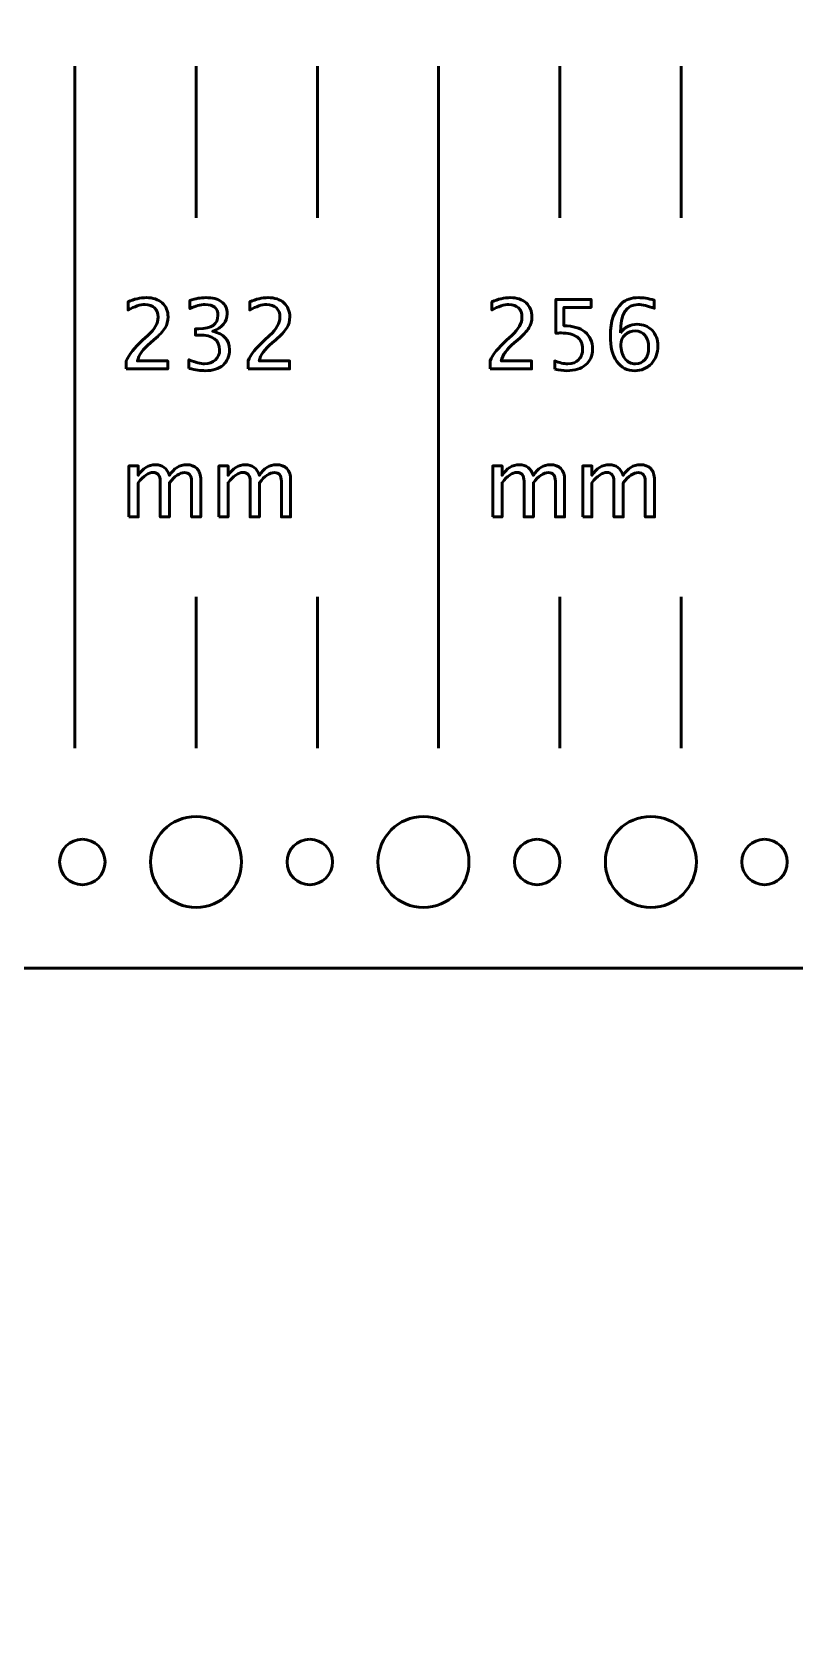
# Model space of a CAD drawing. Header units: centimetres. Extents: x -23.2 to 23.2, y -20.2 to 20.2.
# Drawn here: x 6.42 to 11.45, y -9.61 to 0.97 of the extents above; entities that cross this region are included whole.
import ezdxf

# ---------------------------------------------------------------- set-up
doc = ezdxf.new("R2010")
doc.units = ezdxf.units.CM
doc.header["$MEASUREMENT"] = 0
doc.layers.add('Layer 1', color=7, linetype='Continuous')

msp = doc.modelspace()

# ---------------------------------------------------------------- linework, layer by layer
at = {"layer": 'Layer 1', "lineweight": 53}
for centre, major_axis in [((7.50001, -4.50001), (0, 0.30001)), ((9.00001, -4.50001), (0, 0.30001)), ((10.50001, -4.50001), (0, 0.30001)), ((6.75, -4.5), (0, 0.15)), ((8.25, -4.5), (0, 0.15)), ((9.75, -4.5), (0, 0.15)), ((11.25, -4.5), (0, 0.15))]:
    msp.add_ellipse(centre, major_axis=major_axis, ratio=1, dxfattribs=at)
msp.add_open_spline([(-22.7, -20.2), (-22.97614, -20.2), (-23.2, -19.97614), (-23.2, -19.7), (-23.2, -19.7), (-23.2, -19.7), (-23.2, 19.7), (-23.2, 19.7), (-23.2, 19.7), (-23.2, 19.97614), (-22.97614, 20.2), (-22.7, 20.2), (-22.7, 20.2), (-18.95782, 20.2), (-13.47204, 20.2), (-10.3, 20.2), (-10.3, 20.2), (-10.02386, 20.2), (-9.8, 19.97614), (-9.8, 19.7), (-9.8, 19.7), (-9.8, 19.7), (-9.8, 2.2), (-9.8, 2.2), (-9.8, 2.2), (-9.8, 2.2), (22.7, 2.2), (22.7, 2.2), (22.7, 2.2), (22.97614, 2.2), (23.2, 1.97614), (23.2, 1.7), (23.2, 1.7), (23.2, 1.7), (23.2, -4.7), (23.2, -4.7), (23.2, -4.7), (23.2, -4.97614), (22.97614, -5.2), (22.7, -5.2), (22.7, -5.2), (22.7, -5.2), (-9.8, -5.2), (-9.8, -5.2), (-9.8, -5.2), (-9.8, -5.2), (-9.8, -19.7), (-9.8, -19.7), (-9.8, -19.7), (-9.8, -19.97614), (-10.02386, -20.2), (-10.3, -20.2), (-10.3, -20.2), (-15.07775, -20.2), (-17.92225, -20.2), (-22.7, -20.2)], degree=3, knots=[0, 0, 0, 0, 0.06666667, 0.06666667, 0.06666667, 0.06666667, 0.13333333, 0.13333333, 0.13333333, 0.13333333, 0.2, 0.2, 0.2, 0.2, 0.26666667, 0.26666667, 0.26666667, 0.26666667, 0.33333333, 0.33333333, 0.33333333, 0.33333333, 0.4, 0.4, 0.4, 0.4, 0.46666667, 0.46666667, 0.46666667, 0.46666667, 0.53333333, 0.53333333, 0.53333333, 0.53333333, 0.6, 0.6, 0.6, 0.6, 0.66666667, 0.66666667, 0.66666667, 0.66666667, 0.73333333, 0.73333333, 0.73333333, 0.73333333, 0.8, 0.8, 0.8, 0.8, 0.86666667, 0.86666667, 0.86666667, 0.86666667, 1, 1, 1, 1], dxfattribs=at)
at = {"layer": 'Layer 1', "color": 5, "lineweight": 53}
for points in [[(6.7, 0.75), (6.7, 0.75), (6.7, -3.75), (6.7, -3.75)], [(7.5, 0.75), (7.5, 0.75), (7.5, -0.25), (7.5, -0.25)], [(8.3, 0.75), (8.3, 0.75), (8.3, -0.25), (8.3, -0.25)], [(9.1, 0.75), (9.1, 0.75), (9.1, -3.75), (9.1, -3.75)], [(9.9, 0.75), (9.9, 0.75), (9.9, -0.25), (9.9, -0.25)], [(10.7, 0.75), (10.7, 0.75), (10.7, -0.25), (10.7, -0.25)], [(7.5, -2.75), (7.5, -2.75), (7.5, -3.75), (7.5, -3.75)], [(8.3, -2.75), (8.3, -2.75), (8.3, -3.75), (8.3, -3.75)], [(9.9, -2.75), (9.9, -2.75), (9.9, -3.75), (9.9, -3.75)], [(10.7, -2.75), (10.7, -2.75), (10.7, -3.75), (10.7, -3.75)]]:
    msp.add_open_spline(points, degree=3, dxfattribs=at)
for points, knots in [([(7.03972, -1.24738), (7.03972, -1.24738), (7.03972, -1.19404), (7.03972, -1.19404), (7.03972, -1.19404), (7.0575, -1.15245), (7.09337, -1.10704), (7.14745, -1.05804), (7.14745, -1.05804), (7.14745, -1.05804), (7.18238, -1.02672), (7.18238, -1.02672), (7.18238, -1.02672), (7.22736, -0.98587), (7.2499, -0.94544), (7.2499, -0.90522), (7.2499, -0.90522), (7.2499, -0.8795), (7.24217, -0.85939), (7.22683, -0.84468), (7.22683, -0.84468), (7.21148, -0.82997), (7.19021, -0.82256), (7.16322, -0.82256), (7.16322, -0.82256), (7.13168, -0.82256), (7.09433, -0.83463), (7.05115, -0.85876), (7.05115, -0.85876), (7.05115, -0.85876), (7.05115, -0.80542), (7.05115, -0.80542), (7.05115, -0.80542), (7.09189, -0.78637), (7.13243, -0.77684), (7.17285, -0.77684), (7.17285, -0.77684), (7.21582, -0.77684), (7.25032, -0.78838), (7.27636, -0.81156), (7.27636, -0.81156), (7.30229, -0.83474), (7.31531, -0.86543), (7.31531, -0.90374), (7.31531, -0.90374), (7.31531, -0.93126), (7.30874, -0.9557), (7.29562, -0.97698), (7.29562, -0.97698), (7.28239, -0.99835), (7.25794, -1.02418), (7.22207, -1.05466), (7.22207, -1.05466), (7.22207, -1.05466), (7.19847, -1.07477), (7.19847, -1.07477), (7.19847, -1.07477), (7.14936, -1.11636), (7.121, -1.15615), (7.11338, -1.19404), (7.11338, -1.19404), (7.11338, -1.19404), (7.3134, -1.19404), (7.3134, -1.19404), (7.3134, -1.19404), (7.3134, -1.19404), (7.3134, -1.24738), (7.3134, -1.24738), (7.3134, -1.24738), (7.3134, -1.24738), (7.03972, -1.24738), (7.03972, -1.24738)], [0, 0, 0, 0, 0.05263158, 0.05263158, 0.05263158, 0.05263158, 0.10526316, 0.10526316, 0.10526316, 0.10526316, 0.15789474, 0.15789474, 0.15789474, 0.15789474, 0.21052632, 0.21052632, 0.21052632, 0.21052632, 0.26315789, 0.26315789, 0.26315789, 0.26315789, 0.31578947, 0.31578947, 0.31578947, 0.31578947, 0.36842105, 0.36842105, 0.36842105, 0.36842105, 0.42105263, 0.42105263, 0.42105263, 0.42105263, 0.47368421, 0.47368421, 0.47368421, 0.47368421, 0.52631579, 0.52631579, 0.52631579, 0.52631579, 0.57894737, 0.57894737, 0.57894737, 0.57894737, 0.63157895, 0.63157895, 0.63157895, 0.63157895, 0.68421053, 0.68421053, 0.68421053, 0.68421053, 0.73684211, 0.73684211, 0.73684211, 0.73684211, 0.78947368, 0.78947368, 0.78947368, 0.78947368, 0.84210526, 0.84210526, 0.84210526, 0.84210526, 0.89473684, 0.89473684, 0.89473684, 0.89473684, 1, 1, 1, 1]), ([(7.45331, -1.2442), (7.45331, -1.2442), (7.45331, -1.18705), (7.45331, -1.18705), (7.45331, -1.18705), (7.49691, -1.20441), (7.5311, -1.21309), (7.55618, -1.21309), (7.55618, -1.21309), (7.58571, -1.21309), (7.60952, -1.20462), (7.62783, -1.18758), (7.62783, -1.18758), (7.64614, -1.17054), (7.65524, -1.14832), (7.65524, -1.12101), (7.65524, -1.12101), (7.65524, -1.05624), (7.61016, -1.02386), (7.51999, -1.02386), (7.51999, -1.02386), (7.51999, -1.02386), (7.49586, -1.02386), (7.49586, -1.02386), (7.49586, -1.02386), (7.49586, -1.02386), (7.49586, -0.9829), (7.49586, -0.9829), (7.49586, -0.9829), (7.49586, -0.9829), (7.51723, -0.98258), (7.51723, -0.98258), (7.51723, -0.98258), (7.60201, -0.98258), (7.64445, -0.95274), (7.64445, -0.89294), (7.64445, -0.89294), (7.64445, -0.84606), (7.61629, -0.82256), (7.5601, -0.82256), (7.5601, -0.82256), (7.52993, -0.82256), (7.49649, -0.83124), (7.45966, -0.8486), (7.45966, -0.8486), (7.45966, -0.8486), (7.45966, -0.79526), (7.45966, -0.79526), (7.45966, -0.79526), (7.49575, -0.78298), (7.53057, -0.77684), (7.56401, -0.77684), (7.56401, -0.77684), (7.60952, -0.77684), (7.64455, -0.78595), (7.66889, -0.80415), (7.66889, -0.80415), (7.69323, -0.82225), (7.70541, -0.8486), (7.70541, -0.8831), (7.70541, -0.8831), (7.70541, -0.93697), (7.67355, -0.97539), (7.60973, -0.99825), (7.60973, -0.99825), (7.68371, -1.0155), (7.72065, -1.05603), (7.72065, -1.12006), (7.72065, -1.12006), (7.72065, -1.16324), (7.70636, -1.19721), (7.67789, -1.22187), (7.67789, -1.22187), (7.64942, -1.24653), (7.61026, -1.25881), (7.56052, -1.25881), (7.56052, -1.25881), (7.53216, -1.25881), (7.49649, -1.25394), (7.45331, -1.2442)], [0, 0, 0, 0, 0.04761905, 0.04761905, 0.04761905, 0.04761905, 0.0952381, 0.0952381, 0.0952381, 0.0952381, 0.14285714, 0.14285714, 0.14285714, 0.14285714, 0.19047619, 0.19047619, 0.19047619, 0.19047619, 0.23809524, 0.23809524, 0.23809524, 0.23809524, 0.28571429, 0.28571429, 0.28571429, 0.28571429, 0.33333333, 0.33333333, 0.33333333, 0.33333333, 0.38095238, 0.38095238, 0.38095238, 0.38095238, 0.42857143, 0.42857143, 0.42857143, 0.42857143, 0.47619048, 0.47619048, 0.47619048, 0.47619048, 0.52380952, 0.52380952, 0.52380952, 0.52380952, 0.57142857, 0.57142857, 0.57142857, 0.57142857, 0.61904762, 0.61904762, 0.61904762, 0.61904762, 0.66666667, 0.66666667, 0.66666667, 0.66666667, 0.71428571, 0.71428571, 0.71428571, 0.71428571, 0.76190476, 0.76190476, 0.76190476, 0.76190476, 0.80952381, 0.80952381, 0.80952381, 0.80952381, 0.85714286, 0.85714286, 0.85714286, 0.85714286, 0.9047619, 0.9047619, 0.9047619, 0.9047619, 1, 1, 1, 1]), ([(7.84278, -1.24738), (7.84278, -1.24738), (7.84278, -1.19404), (7.84278, -1.19404), (7.84278, -1.19404), (7.86056, -1.15245), (7.89643, -1.10704), (7.95051, -1.05804), (7.95051, -1.05804), (7.95051, -1.05804), (7.98544, -1.02672), (7.98544, -1.02672), (7.98544, -1.02672), (8.03042, -0.98587), (8.05296, -0.94544), (8.05296, -0.90522), (8.05296, -0.90522), (8.05296, -0.8795), (8.04523, -0.85939), (8.02989, -0.84468), (8.02989, -0.84468), (8.01454, -0.82997), (7.99327, -0.82256), (7.96628, -0.82256), (7.96628, -0.82256), (7.93474, -0.82256), (7.89739, -0.83463), (7.85421, -0.85876), (7.85421, -0.85876), (7.85421, -0.85876), (7.85421, -0.80542), (7.85421, -0.80542), (7.85421, -0.80542), (7.89495, -0.78637), (7.93549, -0.77684), (7.97591, -0.77684), (7.97591, -0.77684), (8.01888, -0.77684), (8.05338, -0.78838), (8.07942, -0.81156), (8.07942, -0.81156), (8.10535, -0.83474), (8.11837, -0.86543), (8.11837, -0.90374), (8.11837, -0.90374), (8.11837, -0.93126), (8.1118, -0.9557), (8.09868, -0.97698), (8.09868, -0.97698), (8.08545, -0.99835), (8.061, -1.02418), (8.02513, -1.05466), (8.02513, -1.05466), (8.02513, -1.05466), (8.00153, -1.07477), (8.00153, -1.07477), (8.00153, -1.07477), (7.95242, -1.11636), (7.92406, -1.15615), (7.91644, -1.19404), (7.91644, -1.19404), (7.91644, -1.19404), (8.11646, -1.19404), (8.11646, -1.19404), (8.11646, -1.19404), (8.11646, -1.19404), (8.11646, -1.24738), (8.11646, -1.24738), (8.11646, -1.24738), (8.11646, -1.24738), (7.84278, -1.24738), (7.84278, -1.24738)], [0, 0, 0, 0, 0.05263158, 0.05263158, 0.05263158, 0.05263158, 0.10526316, 0.10526316, 0.10526316, 0.10526316, 0.15789474, 0.15789474, 0.15789474, 0.15789474, 0.21052632, 0.21052632, 0.21052632, 0.21052632, 0.26315789, 0.26315789, 0.26315789, 0.26315789, 0.31578947, 0.31578947, 0.31578947, 0.31578947, 0.36842105, 0.36842105, 0.36842105, 0.36842105, 0.42105263, 0.42105263, 0.42105263, 0.42105263, 0.47368421, 0.47368421, 0.47368421, 0.47368421, 0.52631579, 0.52631579, 0.52631579, 0.52631579, 0.57894737, 0.57894737, 0.57894737, 0.57894737, 0.63157895, 0.63157895, 0.63157895, 0.63157895, 0.68421053, 0.68421053, 0.68421053, 0.68421053, 0.73684211, 0.73684211, 0.73684211, 0.73684211, 0.78947368, 0.78947368, 0.78947368, 0.78947368, 0.84210526, 0.84210526, 0.84210526, 0.84210526, 0.89473684, 0.89473684, 0.89473684, 0.89473684, 1, 1, 1, 1]), ([(9.43972, -1.24738), (9.43972, -1.24738), (9.43972, -1.19404), (9.43972, -1.19404), (9.43972, -1.19404), (9.4575, -1.15245), (9.49337, -1.10704), (9.54745, -1.05804), (9.54745, -1.05804), (9.54745, -1.05804), (9.58238, -1.02672), (9.58238, -1.02672), (9.58238, -1.02672), (9.62736, -0.98587), (9.6499, -0.94544), (9.6499, -0.90522), (9.6499, -0.90522), (9.6499, -0.8795), (9.64217, -0.85939), (9.62683, -0.84468), (9.62683, -0.84468), (9.61148, -0.82997), (9.59021, -0.82256), (9.56322, -0.82256), (9.56322, -0.82256), (9.53168, -0.82256), (9.49433, -0.83463), (9.45115, -0.85876), (9.45115, -0.85876), (9.45115, -0.85876), (9.45115, -0.80542), (9.45115, -0.80542), (9.45115, -0.80542), (9.49189, -0.78637), (9.53243, -0.77684), (9.57285, -0.77684), (9.57285, -0.77684), (9.61582, -0.77684), (9.65032, -0.78838), (9.67636, -0.81156), (9.67636, -0.81156), (9.70229, -0.83474), (9.71531, -0.86543), (9.71531, -0.90374), (9.71531, -0.90374), (9.71531, -0.93126), (9.70874, -0.9557), (9.69562, -0.97698), (9.69562, -0.97698), (9.68239, -0.99835), (9.65794, -1.02418), (9.62207, -1.05466), (9.62207, -1.05466), (9.62207, -1.05466), (9.59847, -1.07477), (9.59847, -1.07477), (9.59847, -1.07477), (9.54936, -1.11636), (9.521, -1.15615), (9.51338, -1.19404), (9.51338, -1.19404), (9.51338, -1.19404), (9.7134, -1.19404), (9.7134, -1.19404), (9.7134, -1.19404), (9.7134, -1.19404), (9.7134, -1.24738), (9.7134, -1.24738), (9.7134, -1.24738), (9.7134, -1.24738), (9.43972, -1.24738), (9.43972, -1.24738)], [0, 0, 0, 0, 0.05263158, 0.05263158, 0.05263158, 0.05263158, 0.10526316, 0.10526316, 0.10526316, 0.10526316, 0.15789474, 0.15789474, 0.15789474, 0.15789474, 0.21052632, 0.21052632, 0.21052632, 0.21052632, 0.26315789, 0.26315789, 0.26315789, 0.26315789, 0.31578947, 0.31578947, 0.31578947, 0.31578947, 0.36842105, 0.36842105, 0.36842105, 0.36842105, 0.42105263, 0.42105263, 0.42105263, 0.42105263, 0.47368421, 0.47368421, 0.47368421, 0.47368421, 0.52631579, 0.52631579, 0.52631579, 0.52631579, 0.57894737, 0.57894737, 0.57894737, 0.57894737, 0.63157895, 0.63157895, 0.63157895, 0.63157895, 0.68421053, 0.68421053, 0.68421053, 0.68421053, 0.73684211, 0.73684211, 0.73684211, 0.73684211, 0.78947368, 0.78947368, 0.78947368, 0.78947368, 0.84210526, 0.84210526, 0.84210526, 0.84210526, 0.89473684, 0.89473684, 0.89473684, 0.89473684, 1, 1, 1, 1]), ([(9.86601, -1.24929), (9.86601, -1.24929), (9.86601, -1.19467), (9.86601, -1.19467), (9.86601, -1.19467), (9.89638, -1.20695), (9.92517, -1.21309), (9.95269, -1.21309), (9.95269, -1.21309), (9.98274, -1.21309), (10.00645, -1.2042), (10.0237, -1.18642), (10.0237, -1.18642), (10.04095, -1.16864), (10.04953, -1.14419), (10.04953, -1.11308), (10.04953, -1.11308), (10.04953, -1.07963), (10.03735, -1.05402), (10.01301, -1.03635), (10.01301, -1.03635), (9.98867, -1.01867), (9.95343, -1.00989), (9.90739, -1.00989), (9.90739, -1.00989), (9.8967, -1.00989), (9.88538, -1.01063), (9.87363, -1.01211), (9.87363, -1.01211), (9.87363, -1.01211), (9.87363, -0.78827), (9.87363, -0.78827), (9.87363, -0.78827), (9.87363, -0.78827), (10.10604, -0.78827), (10.10604, -0.78827), (10.10604, -0.78827), (10.10604, -0.78827), (10.10604, -0.84161), (10.10604, -0.84161), (10.10604, -0.84161), (10.10604, -0.84161), (9.92697, -0.84161), (9.92697, -0.84161), (9.92697, -0.84161), (9.92697, -0.84161), (9.92697, -0.9629), (9.92697, -0.9629), (9.92697, -0.9629), (9.98603, -0.9629), (10.03206, -0.97645), (10.06519, -1.00354), (10.06519, -1.00354), (10.09831, -1.03053), (10.11493, -1.06799), (10.11493, -1.11593), (10.11493, -1.11593), (10.11493, -1.1606), (10.0999, -1.19552), (10.06985, -1.22082), (10.06985, -1.22082), (10.03979, -1.24611), (9.9983, -1.25881), (9.94539, -1.25881), (9.94539, -1.25881), (9.92178, -1.25881), (9.89533, -1.25564), (9.86601, -1.24929)], [0, 0, 0, 0, 0.05555556, 0.05555556, 0.05555556, 0.05555556, 0.11111111, 0.11111111, 0.11111111, 0.11111111, 0.16666667, 0.16666667, 0.16666667, 0.16666667, 0.22222222, 0.22222222, 0.22222222, 0.22222222, 0.27777778, 0.27777778, 0.27777778, 0.27777778, 0.33333333, 0.33333333, 0.33333333, 0.33333333, 0.38888889, 0.38888889, 0.38888889, 0.38888889, 0.44444444, 0.44444444, 0.44444444, 0.44444444, 0.5, 0.5, 0.5, 0.5, 0.55555556, 0.55555556, 0.55555556, 0.55555556, 0.61111111, 0.61111111, 0.61111111, 0.61111111, 0.66666667, 0.66666667, 0.66666667, 0.66666667, 0.72222222, 0.72222222, 0.72222222, 0.72222222, 0.77777778, 0.77777778, 0.77777778, 0.77777778, 0.83333333, 0.83333333, 0.83333333, 0.83333333, 0.88888889, 0.88888889, 0.88888889, 0.88888889, 1, 1, 1, 1]), ([(10.29929, -1.00947), (10.3285, -0.97168), (10.36522, -0.95274), (10.40946, -0.95274), (10.40946, -0.95274), (10.44957, -0.95274), (10.48238, -0.96597), (10.50799, -0.99253), (10.50799, -0.99253), (10.5335, -1.0191), (10.54631, -1.05318), (10.54631, -1.09477), (10.54631, -1.09477), (10.54631, -1.1425), (10.53202, -1.18176), (10.50334, -1.21256), (10.50334, -1.21256), (10.47466, -1.24336), (10.43825, -1.25881), (10.39391, -1.25881), (10.39391, -1.25881), (10.34353, -1.25881), (10.30395, -1.23838), (10.27548, -1.19764), (10.27548, -1.19764), (10.2469, -1.15679), (10.23262, -1.10027), (10.23262, -1.0282), (10.23262, -1.0282), (10.23262, -0.93104), (10.25759, -0.85982), (10.30744, -0.81431), (10.30744, -0.81431), (10.33453, -0.78933), (10.372, -0.77684), (10.41973, -0.77684), (10.41973, -0.77684), (10.44746, -0.77684), (10.48185, -0.78256), (10.52281, -0.79399), (10.52281, -0.79399), (10.52281, -0.79399), (10.52281, -0.84733), (10.52281, -0.84733), (10.52281, -0.84733), (10.47952, -0.83082), (10.44396, -0.82256), (10.41602, -0.82256), (10.41602, -0.82256), (10.33824, -0.82256), (10.29929, -0.8849), (10.29929, -1.00947)], [0, 0, 0, 0, 0.07142857, 0.07142857, 0.07142857, 0.07142857, 0.14285714, 0.14285714, 0.14285714, 0.14285714, 0.21428571, 0.21428571, 0.21428571, 0.21428571, 0.28571429, 0.28571429, 0.28571429, 0.28571429, 0.35714286, 0.35714286, 0.35714286, 0.35714286, 0.42857143, 0.42857143, 0.42857143, 0.42857143, 0.5, 0.5, 0.5, 0.5, 0.57142857, 0.57142857, 0.57142857, 0.57142857, 0.64285714, 0.64285714, 0.64285714, 0.64285714, 0.71428571, 0.71428571, 0.71428571, 0.71428571, 0.78571429, 0.78571429, 0.78571429, 0.78571429, 0.85714286, 0.85714286, 0.85714286, 0.85714286, 1, 1, 1, 1]), ([(10.48535, -1.10683), (10.48535, -1.07286), (10.47751, -1.04598), (10.46174, -1.02619), (10.46174, -1.02619), (10.44598, -1.0064), (10.42439, -0.99655), (10.39697, -0.99655), (10.39697, -0.99655), (10.37083, -0.99655), (10.3485, -1.00523), (10.32988, -1.0227), (10.32988, -1.0227), (10.31114, -1.04005), (10.30183, -1.06101), (10.30183, -1.08545), (10.30183, -1.08545), (10.30183, -1.12398), (10.31072, -1.15488), (10.32839, -1.17816), (10.32839, -1.17816), (10.34617, -1.20145), (10.36967, -1.21309), (10.39888, -1.21309), (10.39888, -1.21309), (10.42544, -1.21309), (10.4465, -1.20356), (10.46206, -1.18451), (10.46206, -1.18451), (10.47762, -1.16546), (10.48535, -1.13954), (10.48535, -1.10683)], [0, 0, 0, 0, 0.11111111, 0.11111111, 0.11111111, 0.11111111, 0.22222222, 0.22222222, 0.22222222, 0.22222222, 0.33333333, 0.33333333, 0.33333333, 0.33333333, 0.44444444, 0.44444444, 0.44444444, 0.44444444, 0.55555556, 0.55555556, 0.55555556, 0.55555556, 0.66666667, 0.66666667, 0.66666667, 0.66666667, 0.77777778, 0.77777778, 0.77777778, 0.77777778, 1, 1, 1, 1]), ([(7.05739, -2.22316), (7.05739, -2.22316), (7.05739, -1.88661), (7.05739, -1.88661), (7.05739, -1.88661), (7.05739, -1.88661), (7.11835, -1.88661), (7.11835, -1.88661), (7.11835, -1.88661), (7.11835, -1.88661), (7.11835, -1.95022), (7.11835, -1.95022), (7.11835, -1.95022), (7.14809, -1.90312), (7.18619, -1.87962), (7.23286, -1.87962), (7.23286, -1.87962), (7.27784, -1.87962), (7.30843, -1.90312), (7.32473, -1.95022), (7.32473, -1.95022), (7.35362, -1.9027), (7.39129, -1.87899), (7.43754, -1.87899), (7.43754, -1.87899), (7.46707, -1.87899), (7.49004, -1.88767), (7.50644, -1.90513), (7.50644, -1.90513), (7.52285, -1.92259), (7.5311, -1.94704), (7.5311, -1.97847), (7.5311, -1.97847), (7.5311, -1.97847), (7.5311, -2.22316), (7.5311, -2.22316), (7.5311, -2.22316), (7.5311, -2.22316), (7.47014, -2.22316), (7.47014, -2.22316), (7.47014, -2.22316), (7.47014, -2.22316), (7.47014, -1.98853), (7.47014, -1.98853), (7.47014, -1.98853), (7.47014, -1.95022), (7.4549, -1.93106), (7.42442, -1.93106), (7.42442, -1.93106), (7.39278, -1.93106), (7.35954, -1.95339), (7.32473, -1.99816), (7.32473, -1.99816), (7.32473, -1.99816), (7.32473, -2.22316), (7.32473, -2.22316), (7.32473, -2.22316), (7.32473, -2.22316), (7.26377, -2.22316), (7.26377, -2.22316), (7.26377, -2.22316), (7.26377, -2.22316), (7.26377, -1.98832), (7.26377, -1.98832), (7.26377, -1.98832), (7.26377, -1.94969), (7.24831, -1.93042), (7.2173, -1.93042), (7.2173, -1.93042), (7.18651, -1.93042), (7.15349, -1.95286), (7.11835, -1.99784), (7.11835, -1.99784), (7.11835, -1.99784), (7.11835, -2.22316), (7.11835, -2.22316), (7.11835, -2.22316), (7.11835, -2.22316), (7.05739, -2.22316), (7.05739, -2.22316)], [0, 0, 0, 0, 0.04761905, 0.04761905, 0.04761905, 0.04761905, 0.0952381, 0.0952381, 0.0952381, 0.0952381, 0.14285714, 0.14285714, 0.14285714, 0.14285714, 0.19047619, 0.19047619, 0.19047619, 0.19047619, 0.23809524, 0.23809524, 0.23809524, 0.23809524, 0.28571429, 0.28571429, 0.28571429, 0.28571429, 0.33333333, 0.33333333, 0.33333333, 0.33333333, 0.38095238, 0.38095238, 0.38095238, 0.38095238, 0.42857143, 0.42857143, 0.42857143, 0.42857143, 0.47619048, 0.47619048, 0.47619048, 0.47619048, 0.52380952, 0.52380952, 0.52380952, 0.52380952, 0.57142857, 0.57142857, 0.57142857, 0.57142857, 0.61904762, 0.61904762, 0.61904762, 0.61904762, 0.66666667, 0.66666667, 0.66666667, 0.66666667, 0.71428571, 0.71428571, 0.71428571, 0.71428571, 0.76190476, 0.76190476, 0.76190476, 0.76190476, 0.80952381, 0.80952381, 0.80952381, 0.80952381, 0.85714286, 0.85714286, 0.85714286, 0.85714286, 0.9047619, 0.9047619, 0.9047619, 0.9047619, 1, 1, 1, 1]), ([(7.65027, -2.22316), (7.65027, -2.22316), (7.65027, -1.88661), (7.65027, -1.88661), (7.65027, -1.88661), (7.65027, -1.88661), (7.71123, -1.88661), (7.71123, -1.88661), (7.71123, -1.88661), (7.71123, -1.88661), (7.71123, -1.95022), (7.71123, -1.95022), (7.71123, -1.95022), (7.74097, -1.90312), (7.77907, -1.87962), (7.82574, -1.87962), (7.82574, -1.87962), (7.87072, -1.87962), (7.90131, -1.90312), (7.91761, -1.95022), (7.91761, -1.95022), (7.9465, -1.9027), (7.98417, -1.87899), (8.03042, -1.87899), (8.03042, -1.87899), (8.05995, -1.87899), (8.08292, -1.88767), (8.09932, -1.90513), (8.09932, -1.90513), (8.11573, -1.92259), (8.12398, -1.94704), (8.12398, -1.97847), (8.12398, -1.97847), (8.12398, -1.97847), (8.12398, -2.22316), (8.12398, -2.22316), (8.12398, -2.22316), (8.12398, -2.22316), (8.06302, -2.22316), (8.06302, -2.22316), (8.06302, -2.22316), (8.06302, -2.22316), (8.06302, -1.98853), (8.06302, -1.98853), (8.06302, -1.98853), (8.06302, -1.95022), (8.04778, -1.93106), (8.0173, -1.93106), (8.0173, -1.93106), (7.98566, -1.93106), (7.95242, -1.95339), (7.91761, -1.99816), (7.91761, -1.99816), (7.91761, -1.99816), (7.91761, -2.22316), (7.91761, -2.22316), (7.91761, -2.22316), (7.91761, -2.22316), (7.85665, -2.22316), (7.85665, -2.22316), (7.85665, -2.22316), (7.85665, -2.22316), (7.85665, -1.98832), (7.85665, -1.98832), (7.85665, -1.98832), (7.85665, -1.94969), (7.84119, -1.93042), (7.81018, -1.93042), (7.81018, -1.93042), (7.77939, -1.93042), (7.74637, -1.95286), (7.71123, -1.99784), (7.71123, -1.99784), (7.71123, -1.99784), (7.71123, -2.22316), (7.71123, -2.22316), (7.71123, -2.22316), (7.71123, -2.22316), (7.65027, -2.22316), (7.65027, -2.22316)], [0, 0, 0, 0, 0.04761905, 0.04761905, 0.04761905, 0.04761905, 0.0952381, 0.0952381, 0.0952381, 0.0952381, 0.14285714, 0.14285714, 0.14285714, 0.14285714, 0.19047619, 0.19047619, 0.19047619, 0.19047619, 0.23809524, 0.23809524, 0.23809524, 0.23809524, 0.28571429, 0.28571429, 0.28571429, 0.28571429, 0.33333333, 0.33333333, 0.33333333, 0.33333333, 0.38095238, 0.38095238, 0.38095238, 0.38095238, 0.42857143, 0.42857143, 0.42857143, 0.42857143, 0.47619048, 0.47619048, 0.47619048, 0.47619048, 0.52380952, 0.52380952, 0.52380952, 0.52380952, 0.57142857, 0.57142857, 0.57142857, 0.57142857, 0.61904762, 0.61904762, 0.61904762, 0.61904762, 0.66666667, 0.66666667, 0.66666667, 0.66666667, 0.71428571, 0.71428571, 0.71428571, 0.71428571, 0.76190476, 0.76190476, 0.76190476, 0.76190476, 0.80952381, 0.80952381, 0.80952381, 0.80952381, 0.85714286, 0.85714286, 0.85714286, 0.85714286, 0.9047619, 0.9047619, 0.9047619, 0.9047619, 1, 1, 1, 1]), ([(9.45739, -2.22316), (9.45739, -2.22316), (9.45739, -1.88661), (9.45739, -1.88661), (9.45739, -1.88661), (9.45739, -1.88661), (9.51835, -1.88661), (9.51835, -1.88661), (9.51835, -1.88661), (9.51835, -1.88661), (9.51835, -1.95022), (9.51835, -1.95022), (9.51835, -1.95022), (9.54809, -1.90312), (9.58619, -1.87962), (9.63286, -1.87962), (9.63286, -1.87962), (9.67784, -1.87962), (9.70843, -1.90312), (9.72473, -1.95022), (9.72473, -1.95022), (9.75362, -1.9027), (9.79129, -1.87899), (9.83754, -1.87899), (9.83754, -1.87899), (9.86707, -1.87899), (9.89004, -1.88767), (9.90644, -1.90513), (9.90644, -1.90513), (9.92285, -1.92259), (9.9311, -1.94704), (9.9311, -1.97847), (9.9311, -1.97847), (9.9311, -1.97847), (9.9311, -2.22316), (9.9311, -2.22316), (9.9311, -2.22316), (9.9311, -2.22316), (9.87014, -2.22316), (9.87014, -2.22316), (9.87014, -2.22316), (9.87014, -2.22316), (9.87014, -1.98853), (9.87014, -1.98853), (9.87014, -1.98853), (9.87014, -1.95022), (9.8549, -1.93106), (9.82442, -1.93106), (9.82442, -1.93106), (9.79278, -1.93106), (9.75954, -1.95339), (9.72473, -1.99816), (9.72473, -1.99816), (9.72473, -1.99816), (9.72473, -2.22316), (9.72473, -2.22316), (9.72473, -2.22316), (9.72473, -2.22316), (9.66377, -2.22316), (9.66377, -2.22316), (9.66377, -2.22316), (9.66377, -2.22316), (9.66377, -1.98832), (9.66377, -1.98832), (9.66377, -1.98832), (9.66377, -1.94969), (9.64831, -1.93042), (9.6173, -1.93042), (9.6173, -1.93042), (9.58651, -1.93042), (9.55349, -1.95286), (9.51835, -1.99784), (9.51835, -1.99784), (9.51835, -1.99784), (9.51835, -2.22316), (9.51835, -2.22316), (9.51835, -2.22316), (9.51835, -2.22316), (9.45739, -2.22316), (9.45739, -2.22316)], [0, 0, 0, 0, 0.04761905, 0.04761905, 0.04761905, 0.04761905, 0.0952381, 0.0952381, 0.0952381, 0.0952381, 0.14285714, 0.14285714, 0.14285714, 0.14285714, 0.19047619, 0.19047619, 0.19047619, 0.19047619, 0.23809524, 0.23809524, 0.23809524, 0.23809524, 0.28571429, 0.28571429, 0.28571429, 0.28571429, 0.33333333, 0.33333333, 0.33333333, 0.33333333, 0.38095238, 0.38095238, 0.38095238, 0.38095238, 0.42857143, 0.42857143, 0.42857143, 0.42857143, 0.47619048, 0.47619048, 0.47619048, 0.47619048, 0.52380952, 0.52380952, 0.52380952, 0.52380952, 0.57142857, 0.57142857, 0.57142857, 0.57142857, 0.61904762, 0.61904762, 0.61904762, 0.61904762, 0.66666667, 0.66666667, 0.66666667, 0.66666667, 0.71428571, 0.71428571, 0.71428571, 0.71428571, 0.76190476, 0.76190476, 0.76190476, 0.76190476, 0.80952381, 0.80952381, 0.80952381, 0.80952381, 0.85714286, 0.85714286, 0.85714286, 0.85714286, 0.9047619, 0.9047619, 0.9047619, 0.9047619, 1, 1, 1, 1]), ([(10.05027, -2.22316), (10.05027, -2.22316), (10.05027, -1.88661), (10.05027, -1.88661), (10.05027, -1.88661), (10.05027, -1.88661), (10.11123, -1.88661), (10.11123, -1.88661), (10.11123, -1.88661), (10.11123, -1.88661), (10.11123, -1.95022), (10.11123, -1.95022), (10.11123, -1.95022), (10.14097, -1.90312), (10.17907, -1.87962), (10.22574, -1.87962), (10.22574, -1.87962), (10.27072, -1.87962), (10.30131, -1.90312), (10.31761, -1.95022), (10.31761, -1.95022), (10.3465, -1.9027), (10.38417, -1.87899), (10.43042, -1.87899), (10.43042, -1.87899), (10.45995, -1.87899), (10.48292, -1.88767), (10.49932, -1.90513), (10.49932, -1.90513), (10.51573, -1.92259), (10.52398, -1.94704), (10.52398, -1.97847), (10.52398, -1.97847), (10.52398, -1.97847), (10.52398, -2.22316), (10.52398, -2.22316), (10.52398, -2.22316), (10.52398, -2.22316), (10.46302, -2.22316), (10.46302, -2.22316), (10.46302, -2.22316), (10.46302, -2.22316), (10.46302, -1.98853), (10.46302, -1.98853), (10.46302, -1.98853), (10.46302, -1.95022), (10.44778, -1.93106), (10.4173, -1.93106), (10.4173, -1.93106), (10.38566, -1.93106), (10.35242, -1.95339), (10.31761, -1.99816), (10.31761, -1.99816), (10.31761, -1.99816), (10.31761, -2.22316), (10.31761, -2.22316), (10.31761, -2.22316), (10.31761, -2.22316), (10.25665, -2.22316), (10.25665, -2.22316), (10.25665, -2.22316), (10.25665, -2.22316), (10.25665, -1.98832), (10.25665, -1.98832), (10.25665, -1.98832), (10.25665, -1.94969), (10.24119, -1.93042), (10.21018, -1.93042), (10.21018, -1.93042), (10.17939, -1.93042), (10.14637, -1.95286), (10.11123, -1.99784), (10.11123, -1.99784), (10.11123, -1.99784), (10.11123, -2.22316), (10.11123, -2.22316), (10.11123, -2.22316), (10.11123, -2.22316), (10.05027, -2.22316), (10.05027, -2.22316)], [0, 0, 0, 0, 0.04761905, 0.04761905, 0.04761905, 0.04761905, 0.0952381, 0.0952381, 0.0952381, 0.0952381, 0.14285714, 0.14285714, 0.14285714, 0.14285714, 0.19047619, 0.19047619, 0.19047619, 0.19047619, 0.23809524, 0.23809524, 0.23809524, 0.23809524, 0.28571429, 0.28571429, 0.28571429, 0.28571429, 0.33333333, 0.33333333, 0.33333333, 0.33333333, 0.38095238, 0.38095238, 0.38095238, 0.38095238, 0.42857143, 0.42857143, 0.42857143, 0.42857143, 0.47619048, 0.47619048, 0.47619048, 0.47619048, 0.52380952, 0.52380952, 0.52380952, 0.52380952, 0.57142857, 0.57142857, 0.57142857, 0.57142857, 0.61904762, 0.61904762, 0.61904762, 0.61904762, 0.66666667, 0.66666667, 0.66666667, 0.66666667, 0.71428571, 0.71428571, 0.71428571, 0.71428571, 0.76190476, 0.76190476, 0.76190476, 0.76190476, 0.80952381, 0.80952381, 0.80952381, 0.80952381, 0.85714286, 0.85714286, 0.85714286, 0.85714286, 0.9047619, 0.9047619, 0.9047619, 0.9047619, 1, 1, 1, 1])]:
    msp.add_open_spline(points, degree=3, knots=knots, dxfattribs=at)

doc.saveas('drawing.dxf')
